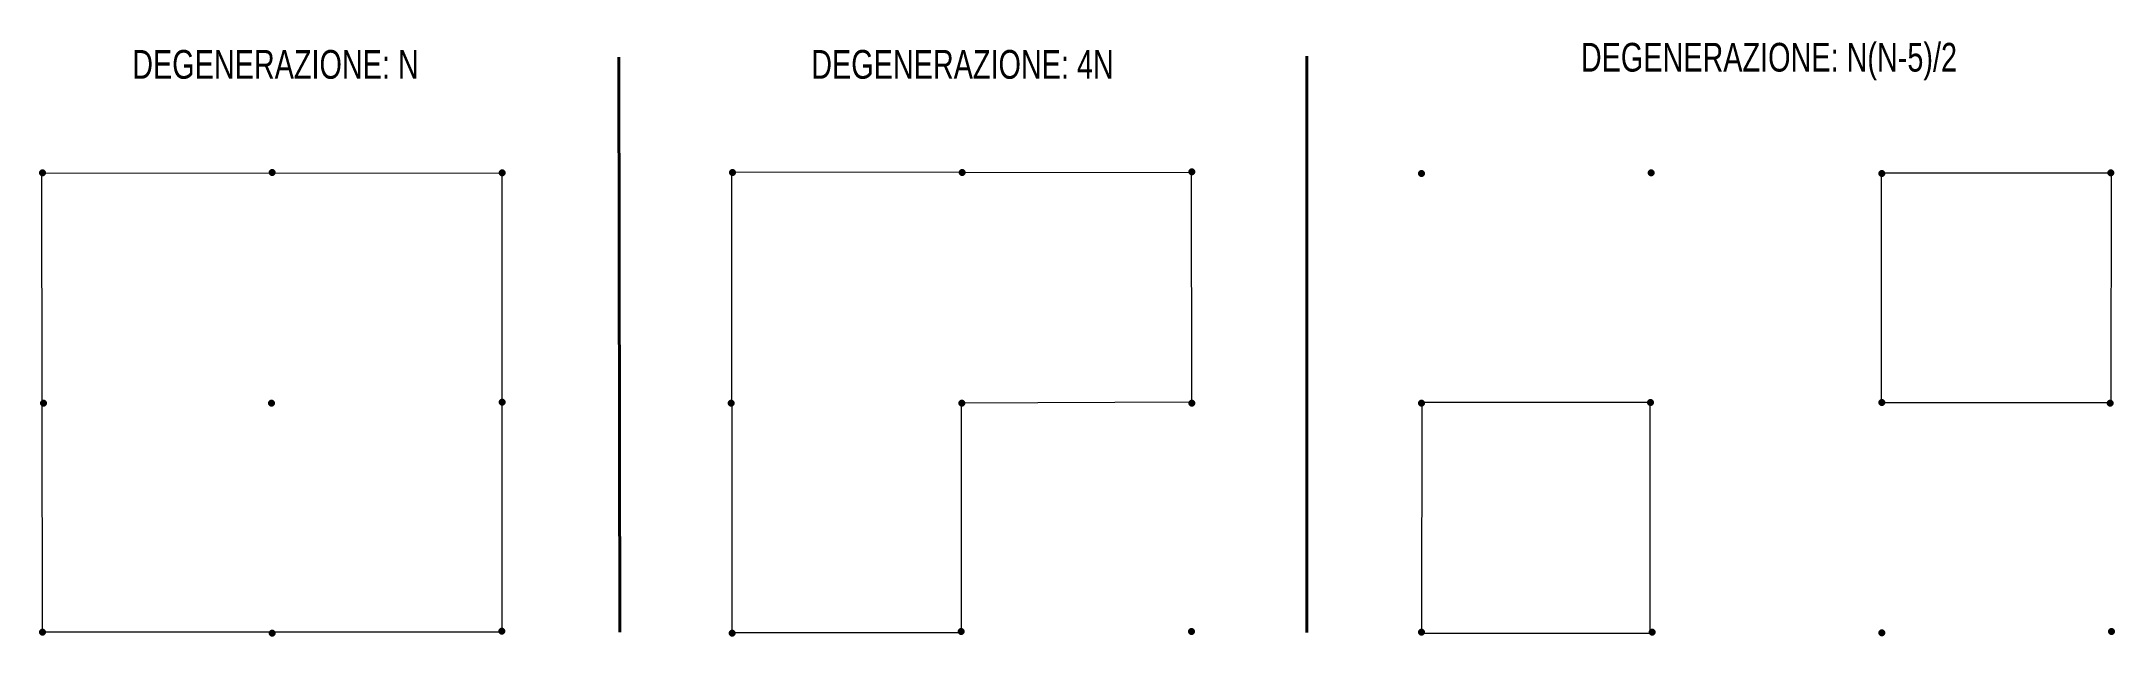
# Model space of a CAD drawing. Extents: x 0 to 180, y 0 to 51.
import ezdxf

# ---------------------------------------------------------------- set-up
doc = ezdxf.new("R2010")
doc.units = 0
doc.layers.get('0').update_dxf_attribs({"linetype": 'CONTINUOUS', "lineweight": 0})
doc.styles.get("Standard").update_dxf_attribs({"font": 'txt', "width": 0.75})

msp = doc.modelspace()

# ---------------------------------------------------------------- linework, layer by layer
at = {"lineweight": 40}
for p, q in [((50.15, 50.04), (50.25, 0)), ((110.03, -0.04), (110.03, 50.11))]:
    msp.add_line(p, q, dxfattribs=at)
at = {"lineweight": 18}
for p, q in [((-0.05, 39.95), (39.96, 39.96)), ((0, 0), (-0.05, 39.95)), ((39.96, 39.96), (39.98, 0)), ((60.02, -0.03), (59.98, 40.06)), ((59.98, 40.06), (99.95, 40.01)), ((99.95, 40.01), (99.99, 20)), ((160.03, 19.98), (160.04, 39.97)), ((160.04, 39.97), (180.02, 39.96)), ((180.02, 39.96), (179.99, 19.94)), ((99.99, 20), (79.95, 19.91)), ((79.95, 19.91), (79.95, -0.07)), ((120.04, -0.04), (120.06, 20)), ((120.06, 20), (140.09, 20.01)), ((140.09, 20.01), (139.88, 20.01)), ((139.88, 20.01), (139.89, -0.13)), ((179.99, 19.94), (160.01, 19.94)), ((39.98, 0), (-0.1, 0)), ((79.95, -0.07), (60.02, -0.08)), ((139.89, -0.13), (119.96, -0.13))]:
    msp.add_line(p, q, dxfattribs=at)
at = {"lineweight": 200}
for p in [(0, 39.96), (19.98, 40), (40.01, 39.97), (60.03, 40), (80.03, 40.01), (100.03, 40.06), (120.01, 39.9), (140, 39.98), (160.07, 39.9), (180, 39.96), (0.07, 19.92), (19.92, 19.92), (40, 20), (59.93, 19.92), (80.01, 19.92), (100.03, 19.92), (120.01, 19.91), (139.92, 19.99), (160.07, 19.99), (179.94, 19.92), (0, 0), (39.98, 0.07), (79.94, 0.04), (99.99, 0.04), (120.01, 0), (140.08, 0), (180.06, 0.04), (19.98, -0.1), (60.01, -0.1), (160.07, -0.08)]:
    msp.add_point(p, dxfattribs=at)

# ---------------------------------------------------------------- texts
at = {"char_height": 2.5, "width": 100, "attachment_point": 5}
for s, insert in [('DEGENERAZIONE: N', (20.27, 49.39)), ('DEGENERAZIONE: 4N', (80.06, 49.39)), ('DEGENERAZIONE: N(N-5)/2', (150.24, 49.65))]:
    msp.add_mtext(s, dxfattribs=dict(at, insert=insert))

doc.saveas('drawing.dxf')
